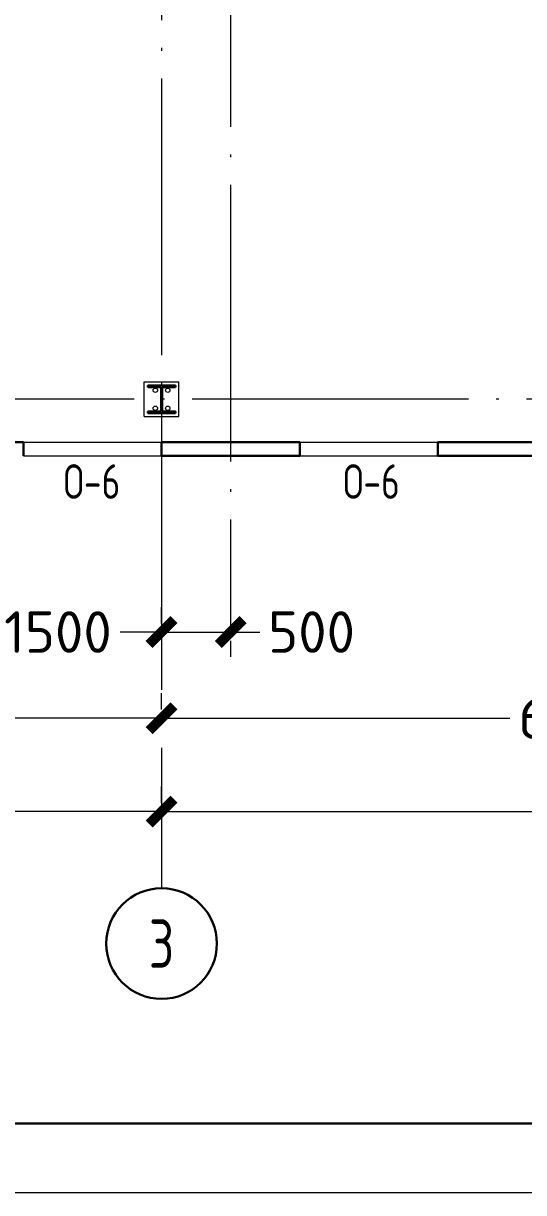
# Model space of a CAD drawing. Extents: x -965262 to 1142518, y -357520 to 71675.
# Drawn here: x -836107 to -832487, y -240088 to -231635 of the extents above; entities that cross this region are included whole.
import ezdxf

# ---------------------------------------------------------------- set-up
doc = ezdxf.new("R2010")
doc.units = 0
doc.header["$LTSCALE"] = 10
doc.linetypes.add('DOTE', pattern=[2.42, 2, -0.2, 0.02, -0.2])
doc.layers.get('0').update_dxf_attribs({"linetype": 'CONTINUOUS', "lineweight": 30})
doc.layers.get('Defpoints').update_dxf_attribs({"linetype": 'CONTINUOUS'})
doc.layers.add('DOTE', color=7, linetype='DOTE', lineweight=9)
doc.styles.add('GOST 2.304', font='isocpeur.ttf', dxfattribs={"width": 0.75, "height": 250})
doc.styles.get("Standard").update_dxf_attribs({"font": 'isocpeur.ttf', "height": 300})
doc.dimstyles.get("Standard").update_dxf_attribs({"dimscale": 100, "dimtxt": 300, "dimasz": 1.8, "dimexe": 1.8, "dimexo": 0.625, "dimgap": 0.9, "dimtad": 0, "dimdec": 0, "dimzin": 0, "dimdsep": 46, "dimtxsty": 'Standard', "dimblk": 'ARCHTICK', "dimcen": 0.9, "dimclrd": 256, "dimclre": 256, "dimclrt": 256, "dimadec": 0, "dimazin": 0, "dimtfac": 1, "dimtdec": 0, "dimtofl": 0, "dimtmove": 0, "dimatfit": 3, "dimfxl": 1, "dimtolj": 1, "dimtzin": 0, "dimlwd": 15, "dimlwe": 15, "dimarcsym": 0})

# ---------------------------------------------------------------- blocks, each defined once
blk = doc.blocks.new('MC2#1')
at = {"lineweight": 15}
for p, q in [((-47725, -10175), (-47475, -10175)), ((-47725, -10425), (-47725, -10175)), ((-47475, -10425), (-47475, -10175)), ((-47725, -10425), (-47475, -10425))]:
    blk.add_line(p, q, dxfattribs=at)
for p, q in [((-47700, -10200), (-47500, -10200)), ((-47700, -10212), (-47700, -10200)), ((-47700, -10212), (-47604, -10212)), ((-47604, -10388), (-47604, -10212)), ((-47596, -10388), (-47596, -10212)), ((-47596, -10212), (-47500, -10212)), ((-47500, -10212), (-47500, -10200)), ((-47700, -10400), (-47700, -10388)), ((-47700, -10388), (-47604, -10388)), ((-47596, -10388), (-47500, -10388)), ((-47500, -10400), (-47500, -10388)), ((-47700, -10400), (-47500, -10400))]:
    blk.add_line(p, q)
for centre, major_axis, start_param, end_param in [((-47645, -10235), (-11.3, -11.3), 0.785398, 7.068583), ((-47555, -10235), (-11.3, -11.3), 0.785398, 7.068583), ((-47645, -10365), (-11.3, 11.3), 2.356194490191857, 8.639379797371443), ((-47555, -10365), (-11.3, 11.3), 2.356194490191857, 8.639379797371443)]:
    blk.add_ellipse(centre, major_axis=major_axis, ratio=1, start_param=start_param, end_param=end_param, dxfattribs=at)
blk = doc.blocks.new('_ArchTick')
at = {"color": 0, "linetype": 'ByBlock', "lineweight": 0, "const_width": 0.4}
blk.add_lwpolyline([(-0.5, -0.5), (0.5, 0.5)], dxfattribs=at)
blk = doc.blocks.new('*D101')
at = {"lineweight": 15, "transparency": 16777216}
for p, q in [((-836607.4, -235972.5), (-836607.4, -235855)), ((-835107.4, -235972.5), (-835107.4, -235855)), ((-836607.4, -236035), (-836307.4, -236035)), ((-835107.4, -236035), (-835407.4, -236035))]:
    blk.add_line(p, q, dxfattribs=at)
at = {"layer": 'Defpoints', "color": 0, "lineweight": 15, "transparency": 16777216}
for p in [(-836607.4, -236035, -1451.3), (-835107.4, -236035), (-835107.4, -236035)]:
    blk.add_point(p, dxfattribs=at)
at = {"lineweight": 15, "transparency": 16777216, "xscale": 180, "yscale": 180, "zscale": 180, "rotation": 180}
blk.add_blockref('_ArchTick', (-836607.4, -236035), dxfattribs=at)
at = {"lineweight": 15, "transparency": 16777216, "xscale": 180, "yscale": 180, "zscale": 180}
blk.add_blockref('_ArchTick', (-835107.4, -236035), dxfattribs=at)
at = {"lineweight": 15, "transparency": 16777216, "insert": (-835857.4, -236035), "char_height": 300, "attachment_point": 5}
blk.add_mtext('\\A1;1500', dxfattribs=at)
blk = doc.blocks.new('*D102')
at = {"lineweight": 15, "transparency": 16777216}
for p, q in [((-835107.4, -236035), (-834607.4, -236035)), ((-835107.4, -236097.5), (-835107.4, -236215)), ((-834607.4, -236035), (-834397.4, -236035)), ((-834607.4, -236097.5), (-834607.4, -236215))]:
    blk.add_line(p, q, dxfattribs=at)
at = {"layer": 'Defpoints', "color": 0, "lineweight": 15, "transparency": 16777216}
for p in [(-835107.4, -236035, 1451.3), (-835107.4, -236035), (-834607.4, -236035, -1451.3)]:
    blk.add_point(p, dxfattribs=at)
at = {"lineweight": 15, "transparency": 16777216, "xscale": 180, "yscale": 180, "zscale": 180, "rotation": 180}
blk.add_blockref('_ArchTick', (-835107.4, -236035), dxfattribs=at)
at = {"lineweight": 15, "transparency": 16777216, "xscale": 180, "yscale": 180, "zscale": 180}
blk.add_blockref('_ArchTick', (-834607.4, -236035), dxfattribs=at)
at = {"lineweight": 15, "transparency": 16777216, "insert": (-834022.4, -236035), "char_height": 300, "attachment_point": 5}
blk.add_mtext('\\A1;500', dxfattribs=at)
blk = doc.blocks.new('*D113')
at = {"lineweight": 15, "transparency": 16777216}
for p, q in [((-835107.4, -236595.2), (-835107.4, -236477.7)), ((-829107.4, -236595.2), (-829107.4, -236477.7)), ((-835107.4, -236657.7), (-832587.4, -236657.7)), ((-829107.4, -236657.7), (-831627.4, -236657.7))]:
    blk.add_line(p, q, dxfattribs=at)
at = {"layer": 'Defpoints', "color": 0, "lineweight": 15, "transparency": 16777216}
for p in [(-835107.4, -236657.7), (-835107.4, -236657.7), (-829107.4, -236657.7)]:
    blk.add_point(p, dxfattribs=at)
at = {"lineweight": 15, "transparency": 16777216, "xscale": 180, "yscale": 180, "zscale": 180, "rotation": 180}
blk.add_blockref('_ArchTick', (-835107.4, -236657.7), dxfattribs=at)
at = {"lineweight": 15, "transparency": 16777216, "xscale": 180, "yscale": 180, "zscale": 180}
blk.add_blockref('_ArchTick', (-829107.4, -236657.7), dxfattribs=at)
at = {"lineweight": 15, "transparency": 16777216, "insert": (-832107.4, -236657.7), "char_height": 300, "attachment_point": 5}
blk.add_mtext('\\A1;6000', dxfattribs=at)
blk = doc.blocks.new('*D114')
at = {"lineweight": 15, "transparency": 16777216}
for p, q in [((-841107.4, -236595.2), (-841107.4, -236477.7)), ((-835107.4, -236595.2), (-835107.4, -236477.7)), ((-841107.4, -236657.7), (-838587.4, -236657.7)), ((-835107.4, -236657.7), (-837627.4, -236657.7))]:
    blk.add_line(p, q, dxfattribs=at)
at = {"layer": 'Defpoints', "color": 0, "lineweight": 15, "transparency": 16777216}
for p in [(-841107.4, -236657.7), (-841107.4, -236657.7), (-835107.4, -236657.7)]:
    blk.add_point(p, dxfattribs=at)
at = {"lineweight": 15, "transparency": 16777216, "xscale": 180, "yscale": 180, "zscale": 180, "rotation": 180}
blk.add_blockref('_ArchTick', (-841107.4, -236657.7), dxfattribs=at)
at = {"lineweight": 15, "transparency": 16777216, "xscale": 180, "yscale": 180, "zscale": 180}
blk.add_blockref('_ArchTick', (-835107.4, -236657.7), dxfattribs=at)
at = {"lineweight": 15, "transparency": 16777216, "insert": (-838107.4, -236657.7), "char_height": 300, "attachment_point": 5}
blk.add_mtext('\\A1;6000', dxfattribs=at)
blk = doc.blocks.new('*D117')
at = {"lineweight": 15, "transparency": 16777216}
for p, q in [((-853107.4, -237270.4), (-853107.4, -237152.9)), ((-835107.4, -237270.4), (-835107.4, -237152.9)), ((-853107.4, -237332.9), (-844662.4, -237332.9)), ((-835107.4, -237332.9), (-843552.4, -237332.9))]:
    blk.add_line(p, q, dxfattribs=at)
at = {"layer": 'Defpoints', "color": 0, "lineweight": 15, "transparency": 16777216}
for p in [(-853107.4, -237332.9), (-835107.4, -237332.9), (-835107.4, -237332.9)]:
    blk.add_point(p, dxfattribs=at)
at = {"lineweight": 15, "transparency": 16777216, "xscale": 180, "yscale": 180, "zscale": 180, "rotation": 180}
blk.add_blockref('_ArchTick', (-853107.4, -237332.9), dxfattribs=at)
at = {"lineweight": 15, "transparency": 16777216, "xscale": 180, "yscale": 180, "zscale": 180}
blk.add_blockref('_ArchTick', (-835107.4, -237332.9), dxfattribs=at)
at = {"lineweight": 15, "transparency": 16777216, "insert": (-844107.4, -237332.9), "char_height": 300, "attachment_point": 5}
blk.add_mtext('\\A1;18000', dxfattribs=at)
blk = doc.blocks.new('*D118')
at = {"lineweight": 15, "transparency": 16777216}
for p, q in [((-835107.4, -237270.4), (-835107.4, -237152.9)), ((-799107.4, -237270.4), (-799107.4, -237152.9)), ((-835107.4, -237332.9), (-817692.4, -237332.9)), ((-799107.4, -237332.9), (-816522.4, -237332.9))]:
    blk.add_line(p, q, dxfattribs=at)
at = {"layer": 'Defpoints', "color": 0, "lineweight": 15, "transparency": 16777216}
for p in [(-835107.4, -237332.9), (-799107.4, -237332.9, -1451.3), (-799107.4, -237332.9)]:
    blk.add_point(p, dxfattribs=at)
at = {"lineweight": 15, "transparency": 16777216, "xscale": 180, "yscale": 180, "zscale": 180, "rotation": 180}
blk.add_blockref('_ArchTick', (-835107.4, -237332.9), dxfattribs=at)
at = {"lineweight": 15, "transparency": 16777216, "xscale": 180, "yscale": 180, "zscale": 180}
blk.add_blockref('_ArchTick', (-799107.4, -237332.9), dxfattribs=at)
at = {"lineweight": 15, "transparency": 16777216, "insert": (-817107.4, -237332.9), "char_height": 300, "attachment_point": 5}
blk.add_mtext('\\A1;36000', dxfattribs=at)

msp = doc.modelspace()

# ---------------------------------------------------------------- linework, layer by layer
at = {"color": 30, "ltscale": 200}
for p, q in [((-836107.4, -234662.1, -1808.5), (-836807.4, -234662.1)), ((-834107.4, -234662.1, -1808.5), (-835107.4, -234662.1)), ((-832107.4, -234662.1, -1808.5), (-833107.4, -234662.1, -1808.5)), ((-834107.4, -234762.1, -1808.5), (-835107.4, -234762.1)), ((-832107.4, -234762.1, -1808.5), (-833107.4, -234762.1, -1808.5))]:
    msp.add_line(p, q, dxfattribs=at)
at = {"color": 30}
for p, q in [((-836107.4, -234662.1, -1808.5), (-836107.4, -234762.1, -1808.5)), ((-835107.4, -234662.1), (-835107.4, -234762.1, 0)), ((-834107.4, -234662.1, -1808.5), (-834107.4, -234762.1, -1808.5)), ((-833107.4, -234662.1, -1808.5), (-833107.4, -234762.1, -1808.5))]:
    msp.add_line(p, q, dxfattribs=at)
at = {"color": 30, "lineweight": 15}
for p, q in [((-836107.4, -234662.1, -1808.5), (-835107.4, -234662.1, 0)), ((-834107.4, -234662.1, -1808.5), (-833107.4, -234662.1, 1451.3)), ((-836107.4, -234762.1, -1808.5), (-835107.4, -234762.1)), ((-834107.4, -234762.1, 1451.3), (-833107.4, -234762.1, 4711.1))]:
    msp.add_line(p, q, dxfattribs=at)
at = {"lineweight": 15, "elevation": -1808.5}
msp.add_lwpolyline([(-742362.4, -240087.8), (-742362.4, -155987.8), (-861262.4, -155987.8), (-861262.4, -240087.8)], close=True, dxfattribs=at)
at = {"elevation": -1808.5}
msp.add_lwpolyline([(-742862.4, -239587.8), (-742862.4, -156487.8), (-859262.4, -156487.8), (-859262.4, -239587.8)], close=True, dxfattribs=at)
at = {"layer": 'DOTE', "ltscale": 100, "extrusion": (0, -1, 0)}
for p, q in [((-835107.4, -161852.1, -3259.8), (-835107.4, -237887.4, -3259.8)), ((-834607.4, -198922.5, -3259.8), (-834607.4, -236035, -3259.8))]:
    msp.add_line(p, q, dxfattribs=at)
at = {"layer": 'DOTE', "ltscale": 100}
msp.add_line((-799006.2, -234352.1, -3259.8), (-857462.7, -234352.1, -3259.8), dxfattribs=at)
at = {"layer": 'DOTE', "linetype": 'Continuous', "lineweight": 30}
msp.add_circle((-835107.4, -238287.4, -3259.8), 400, dxfattribs=at)

# ---------------------------------------------------------------- block references
at = {"lineweight": 15}
msp.add_blockref('MC2#1', (-787507.4, -224052.1), dxfattribs=at)

# ---------------------------------------------------------------- texts
at = {"color": 5, "width": 0.75}
for p in [(-835816.1, -235072, 3438.4), (-833793.2, -235072, 3438.4)]:
    msp.add_text('О-6', height=250, dxfattribs=at).set_placement(p)
at = {"layer": 'DOTE', "linetype": 'Continuous', "lineweight": 30, "ltscale": 100, "insert": (-835107.4, -238287.4, -3259.8), "char_height": 350, "width": 800, "attachment_point": 5, "style": 'GOST 2.304'}
msp.add_mtext('3', dxfattribs=at)

# ---------------------------------------------------------------- dimensions: what is measured, and where the dimension line sits
at = {"lineweight": 15}
for base, p1, p2, picture, middle in [((-835107.4, -236035, -1808.5), (-836607.4, -236035, -3259.8), (-835107.4, -236035, -1808.5), '*D101', (-835857.4, -236035, -1808.5)), ((-841107.4, -236657.7, -1808.5), (-835107.4, -236657.7, -1808.5), (-841107.4, -236657.7, -1808.5), '*D114', (-838107.4, -236657.7, -1808.5)), ((-835107.4, -236657.7, -1808.5), (-829107.4, -236657.7, -1808.5), (-835107.4, -236657.7, -1808.5), '*D113', (-832107.4, -236657.7, -1808.5)), ((-835107.4, -237332.9, -1808.5), (-853107.4, -237332.9, -1808.5), (-835107.4, -237332.9, -1808.5), '*D117', (-844107.4, -237332.9, -1808.5)), ((-799107.4, -237332.9, -1808.5), (-835107.4, -237332.9, -1808.5), (-799107.4, -237332.9, -3259.8), '*D118', (-817107.4, -237332.9, -1808.5))]:
    dim = msp.add_linear_dim(base=base, p1=p1, p2=p2, dimstyle='Standard', dxfattribs=at)
    dim.commit()
    dim.dimension.update_dxf_attribs({"geometry": picture, "text_midpoint": middle})
dim = msp.add_linear_dim(base=(-835107.4, -236035, -3259.8), p1=(-834607.4, -236035, -4711.1), p2=(-835107.4, -236035, -1808.5), angle=180, dimstyle='Standard', dxfattribs=at)
dim.commit()
dim.dimension.update_dxf_attribs({"geometry": '*D102', "text_midpoint": (-834022.4, -236035, -3259.8), "dimtype": 160})

doc.saveas('drawing.dxf')
